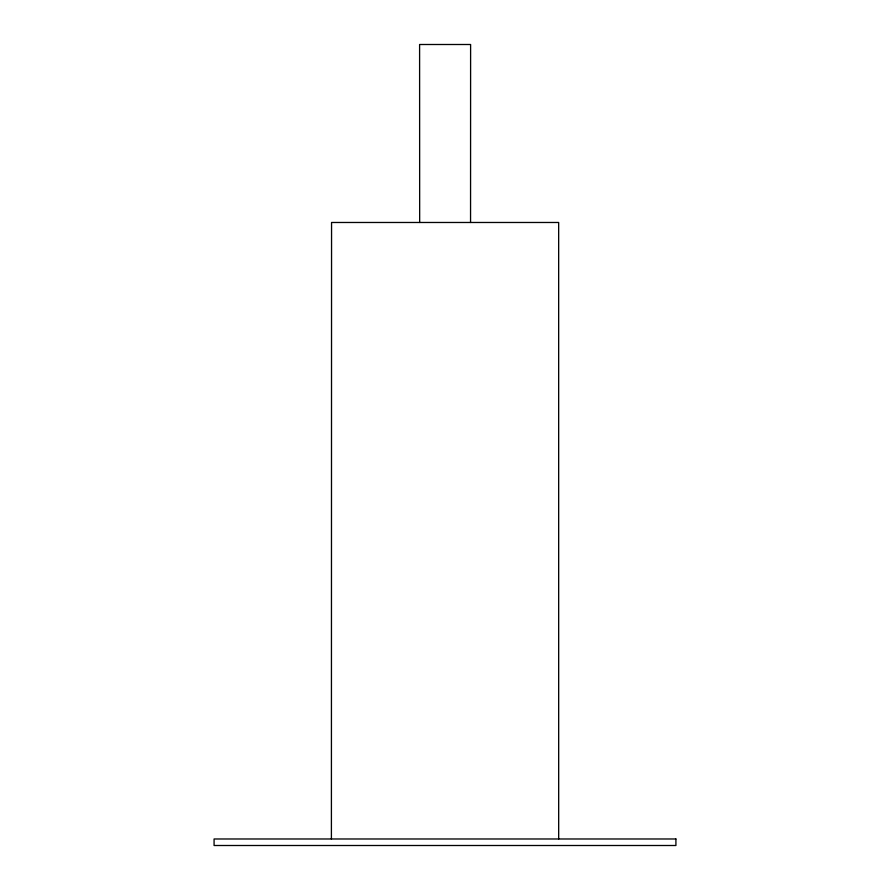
<?xml version="1.0" encoding="UTF-8"?>
<svg xmlns="http://www.w3.org/2000/svg" width="890" height="890" viewBox="0 0 890 890"><rect width="100%" height="100%" fill="white"/><g stroke="black" fill="none" stroke-linecap="round" stroke-linejoin="round"><path stroke-width="1.33" d="M470.554 222.478L470.61 44.5L419.602 44.5L419.668 222.478M331.403 838.981L331.558 222.478L558.664 222.478L558.686 838.981M675.91 838.981L214.078 838.981L214.078 845.5L675.922 845.5L675.91 838.981"/></g></svg>
